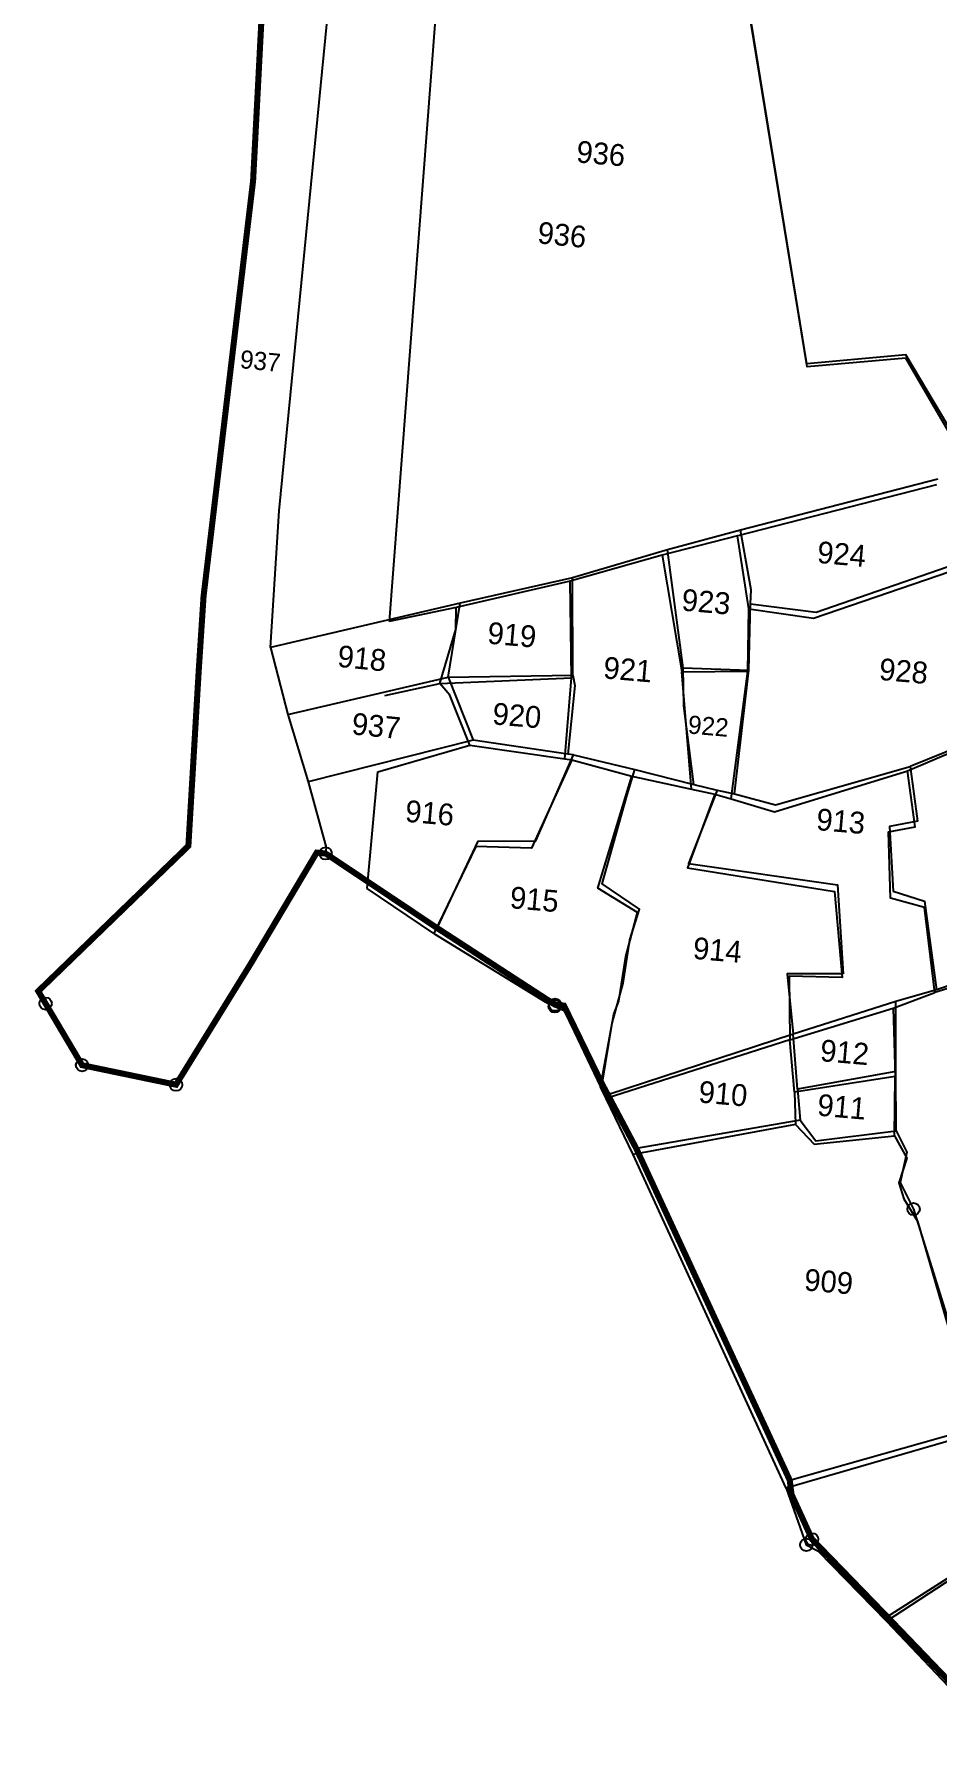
# Model space of a CAD drawing. Header units: metres. Extents: x 260749 to 262740, y 2161314 to 2163084.
# Drawn here: x 261435.6 to 261619, y 2161404.5 to 2161754.8 of the extents above; entities that cross this region are included whole.
import ezdxf

# ---------------------------------------------------------------- set-up
doc = ezdxf.new("R2010")
doc.units = ezdxf.units.M
for name, color, linetype in [('OFF', 1, 'Continuous'), ('POLY_PARCEL', 6, 'Continuous'), ('SYM_STONE', 1, 'Continuous'), ('TEXT_PARCEL', 7, 'Continuous'), ('V_BOUND_LINE', 7, 'Continuous')]:
    doc.layers.add(name, color=color, linetype=linetype)
doc.styles.add('TEXT_MAP', font='', dxfattribs={"height": 1.8})
doc.styles.get('TEXT_MAP').set_extended_font_data('Kruti Dev 050')

# ---------------------------------------------------------------- blocks, each defined once
blk = doc.blocks.new('STONE')
at = {"layer": 'SYM_STONE'}
blk.add_circle((0, 0), 0.511, dxfattribs=at)

msp = doc.modelspace()

# ---------------------------------------------------------------- linework, layer by layer
at = {"layer": 'OFF'}
for points in [[(261518.78, 2161779.98), (261507.73, 2161635.42)], [(261503.23, 2161581.12), (261505.43, 2161604.9)]]:
    msp.add_lwpolyline(points, dxfattribs=at)
at = {"layer": 'POLY_PARCEL'}
for points in [[(261483.62, 2161630.14), (261485.33, 2161657.94), (261497.72, 2161783.89), (261526.14, 2161779.75)], [(261627.06, 2161665.59), (261612.76, 2161689.6), (261592.68, 2161687.78), (261578.28, 2161776.2)], [(261626.87, 2161664.73), (261612.75, 2161688.92), (261592.73, 2161687.22), (261578.39, 2161774.74)], [(261619.04, 2161663.23), (261578.6, 2161652.87), (261578.57, 2161652.86)], [(261619.31, 2161664.39), (261579.15, 2161654.02)], [(261578.57, 2161652.86), (261563.25, 2161648.9)], [(261579.15, 2161654.02), (261564.35, 2161650.02)], [(261580.88, 2161637.97), (261578.57, 2161652.86)], [(261581.19, 2161639.02), (261581.36, 2161641.89), (261579.15, 2161654.02)], [(261563.25, 2161648.9), (261544.52, 2161643.65)], [(261564.35, 2161650.02), (261545.02, 2161644.29)], [(261563.25, 2161648.9), (261567.22, 2161625.18)], [(261567.52, 2161626.01), (261564.35, 2161650.02), (261564.35, 2161650.02)], [(261580.88, 2161637.97), (261593.99, 2161636.12), (261624.32, 2161646.5)], [(261581.19, 2161639.02), (261594.56, 2161637.35), (261624.71, 2161647.75)], [(261544.52, 2161643.65), (261521.38, 2161638.24)], [(261545.02, 2161644.29), (261522.15, 2161639.15)], [(261544.82, 2161623.96), (261544.52, 2161643.65)], [(261545.06, 2161624.52), (261545.02, 2161644.29)], [(261522.15, 2161639.15), (261483.62, 2161630.14)], [(261519.74, 2161624.12), (261522.15, 2161639.15)], [(261580.89, 2161625.53), (261581.19, 2161639.02)], [(261521.38, 2161638.24), (261507.73, 2161635.42)], [(261518.06, 2161622.85), (261521.28, 2161633.83), (261521.38, 2161638.24)], [(261580.64, 2161625.31), (261580.88, 2161637.97)], [(261483.62, 2161630.14), (261487.15, 2161616.5)], [(261519.74, 2161624.12), (261545.06, 2161624.52)], [(261545.06, 2161624.52), (261545.5, 2161622.39), (261544.06, 2161608.48)], [(261567.22, 2161625.18), (261580.64, 2161625.31)], [(261569.23, 2161601.36), (261567.22, 2161625.18)], [(261567.52, 2161626.01), (261580.89, 2161625.53)], [(261569.66, 2161602.31), (261569.66, 2161602.31), (261567.67, 2161618.25), (261567.52, 2161626.01)], [(261577.26, 2161599.36), (261580.64, 2161625.31)], [(261577.94, 2161600.42), (261580.89, 2161625.53)], [(261487.15, 2161616.5), (261519.74, 2161624.12)], [(261506.86, 2161620.4), (261518.06, 2161622.85)], [(261518.06, 2161622.85), (261544.82, 2161623.96)], [(261524.14, 2161610.32), (261520.06, 2161620.43), (261518.06, 2161622.85)], [(261519.74, 2161624.12), (261519.74, 2161624.12), (261524.79, 2161611.31), (261524.79, 2161611.31)], [(261543.43, 2161607.53), (261544.82, 2161623.96)], [(261613.13, 2161605.08), (261656.48, 2161623.58)], [(261656.81, 2161623.73), (261644.62, 2161619.37), (261638.64, 2161616.04), (261613.66, 2161605.92)], [(261487.15, 2161616.5), (261491.24, 2161602.86)], [(261524.79, 2161611.31), (261491.24, 2161602.86)], [(261505.43, 2161604.9), (261524.14, 2161610.32)], [(261524.14, 2161610.32), (261543.43, 2161607.53)], [(261544.06, 2161608.48), (261524.79, 2161611.31)], [(261544.9, 2161607.31), (261544.9, 2161607.31), (261536.66, 2161589.36), (261525.35, 2161589.68), (261516.78, 2161572.02)], [(261517.47, 2161573.12), (261517.47, 2161573.12), (261525.84, 2161590.8), (261537.57, 2161590.82), (261545.21, 2161608.29)], [(261543.43, 2161607.53), (261544.9, 2161607.31)], [(261545.21, 2161608.29), (261544.06, 2161608.48)], [(261544.9, 2161607.31), (261557.08, 2161603.96)], [(261545.21, 2161608.29), (261557.7, 2161605.35)], [(261550.71, 2161540.81), (261553.41, 2161555.58), (261554.42, 2161558.23), (261555.86, 2161567.35), (261558.19, 2161576.25), (261550.15, 2161581.24), (261557.08, 2161603.96)], [(261551.02, 2161541.41), (261553.08, 2161553.79), (261555.29, 2161561.9), (261556.68, 2161570.72), (261558.65, 2161576.94), (261551.03, 2161582.11), (261556.09, 2161600.19), (261557.7, 2161605.35)], [(261557.08, 2161603.96), (261569.23, 2161601.36)], [(261557.7, 2161605.35), (261569.66, 2161602.31)], [(261577.26, 2161599.36), (261586.1, 2161596.74), (261612.68, 2161604.95), (261613.13, 2161605.08)], [(261577.94, 2161600.42), (261586.3, 2161598.17), (261613.66, 2161605.92), (261613.66, 2161605.92)], [(261618.71, 2161560.04), (261616.55, 2161577.28), (261609.68, 2161579.17), (261609.24, 2161592.7), (261614.67, 2161593.67), (261613.13, 2161605.08)], [(261613.66, 2161605.92), (261615.18, 2161594.81), (261609.44, 2161593.78), (261610.18, 2161580.61), (261616.57, 2161578.57), (261619.01, 2161560.53)], [(261491.24, 2161602.86), (261494.89, 2161589.49), (261494.81, 2161588.27)], [(261573.96, 2161600.3), (261568.37, 2161585.36), (261598.31, 2161580.57), (261599.82, 2161563.03), (261589.03, 2161563.31), (261589.22, 2161550.41)], [(261574.43, 2161601.15), (261568.59, 2161586.26), (261598.91, 2161581.89), (261600.06, 2161563.78)], [(261569.23, 2161601.36), (261573.96, 2161600.3)], [(261569.66, 2161602.31), (261574.43, 2161601.15)], [(261573.96, 2161600.3), (261577.26, 2161599.36)], [(261574.43, 2161601.15), (261577.94, 2161600.42)], [(261516.78, 2161572.02), (261503.23, 2161581.12)], [(261516.78, 2161572.02), (261539.42, 2161558.1), (261541.39, 2161557.2), (261543.3, 2161556.33), (261550.71, 2161540.81)], [(261600.06, 2161563.78), (261588.64, 2161563.78), (261589.86, 2161551.51)], [(261622.86, 2161561.31), (261618.71, 2161560.04)], [(261623.02, 2161561.91), (261619.01, 2161560.53)], [(261610.77, 2161558.17), (261589.86, 2161551.51)], [(261610.23, 2161556.86), (261618.71, 2161560.04)], [(261619.01, 2161560.53), (261610.77, 2161558.17)], [(261610.77, 2161543.96), (261610.77, 2161558.17)], [(261589.22, 2161550.41), (261610.23, 2161556.86)], [(261610.23, 2161556.86), (261610.59, 2161542.91)], [(261589.86, 2161551.51), (261552.19, 2161539.21)], [(261590.75, 2161540.38), (261589.86, 2161551.51)], [(261589.22, 2161550.41), (261551.83, 2161538.44)], [(261590.13, 2161539.73), (261589.22, 2161550.41)], [(261610.77, 2161543.96), (261590.75, 2161540.38)], [(261610.79, 2161531.92), (261610.77, 2161543.96)], [(261551.83, 2161538.44), (261550.71, 2161540.81)], [(261610.59, 2161542.91), (261590.13, 2161539.73)], [(261590.75, 2161540.38), (261591.27, 2161534.08)], [(261610.46, 2161530.91), (261610.59, 2161542.91)], [(261557.36, 2161527.08), (261551.83, 2161538.44)], [(261590.13, 2161539.73), (261590.33, 2161533.17)], [(261591.27, 2161534.08), (261591.27, 2161534.08), (261591.27, 2161534.08), (261557.98, 2161528.29)], [(261591.27, 2161534.08), (261591.27, 2161534.08), (261594.46, 2161529.86), (261610.79, 2161531.92)], [(261590.33, 2161533.17), (261557.36, 2161527.08)], [(261590.33, 2161533.17), (261594.16, 2161529.2), (261610.46, 2161530.91)], [(261610.46, 2161530.91), (261612.98, 2161526.36), (261611.37, 2161521.3), (261612.4, 2161518.08), (261615.14, 2161513.55), (261623.08, 2161486.25)], [(261610.79, 2161531.92), (261612.98, 2161527.59), (261612.98, 2161527.59), (261611.63, 2161521.39), (261614.36, 2161516), (261614.36, 2161516), (261623.34, 2161487.12)], [(261588.43, 2161459.25), (261557.36, 2161527.08)], [(261627.2, 2161470.54), (261588.43, 2161459.25)], [(261589.17, 2161460.89), (261627.49, 2161471.72)], [(261721.16, 2161463.22), (261716.92, 2161466.82), (261696.09, 2161460.73), (261653.05, 2161454.95), (261633.45, 2161448.66), (261609.01, 2161433.1)], [(261608.83, 2161432.24), (261632.72, 2161447.78), (261656.52, 2161454.61), (261695.69, 2161459.71), (261716.2, 2161466.29), (261720.85, 2161462.77)], [(261588.43, 2161459.25), (261592.55, 2161447.74), (261594.91, 2161446.49), (261608.83, 2161432.24)], [(261608.83, 2161432.24), (261635.13, 2161404.5)]]:
    msp.add_lwpolyline(points, dxfattribs=at)
at = {"layer": 'V_BOUND_LINE', "const_width": 1.23}
for points in [[(261468.15, 2161838.31), (261472.89, 2161813.98), (261482.19, 2161766.11), (261480.06, 2161725), (261469.99, 2161640.56), (261469, 2161625.36), (261466.9, 2161589.8), (261436.38, 2161560.28), (261437.87, 2161557.76), (261445.29, 2161545.24), (261464.39, 2161541.27), (261479.58, 2161565.86), (261493, 2161588.45), (261494.81, 2161588.27)], [(261494.81, 2161588.27), (261517.47, 2161573.12)], [(261517.47, 2161573.12), (261541.46, 2161557.53), (261543.27, 2161557.35), (261551.02, 2161541.41)], [(261551.02, 2161541.41), (261552.19, 2161539.21)], [(261552.19, 2161539.21), (261557.98, 2161528.29)], [(261557.98, 2161528.29), (261589.17, 2161460.89)], [(261589.17, 2161460.89), (261589.54, 2161458), (261593.7, 2161448.89), (261609.01, 2161433.1)], [(261609.01, 2161433.1), (261635.44, 2161405.58)]]:
    msp.add_lwpolyline(points, dxfattribs=at)

# ---------------------------------------------------------------- block references
at = {"layer": 'SYM_STONE'}
for p, xscale, yscale, zscale, rotation in [((261494.81, 2161588.27), 2.456160940353191, 2.456160940353191, 2.456160940353191, 354.3331504470056), ((261437.87, 2161557.76), 2.456160940353191, 2.456160940353191, 2.456160940353191, 354.3331504470056), ((261541.39, 2161557.2), 2.46112052136841, 2.46112052136841, 2.46112052136841, 355.0757096183369), ((261541.46, 2161557.53), 2.456160940353191, 2.456160940353191, 2.456160940353191, 354.3331504470056), ((261445.29, 2161545.24), 2.456160940353191, 2.456160940353191, 2.456160940353191, 354.3331504470056), ((261464.39, 2161541.27), 2.456160940353191, 2.456160940353191, 2.456160940353191, 354.3331504470056), ((261614.36, 2161516), 2.456160940353191, 2.456160940353191, 2.456160940353191, 354.3331504470056), ((261593.7, 2161448.89), 2.456160940353191, 2.456160940353191, 2.456160940353191, 354.3331504470056), ((261592.55, 2161447.74), 2.46112052136841, 2.46112052136841, 2.46112052136841, 355.0757096183369)]:
    msp.add_blockref('STONE', p, dxfattribs=dict(at, xscale=xscale, yscale=yscale, zscale=zscale, rotation=rotation))

# ---------------------------------------------------------------- texts
at = {"layer": 'TEXT_PARCEL', "style": 'TEXT_MAP'}
for s, height, rotation, p in [('936', 4.43, 355.0757, (261545.67, 2161728.77)), ('936', 4.421, 354.3332, (261537.76, 2161712.32)), ('937', 3.684, 354.3332, (261477.27, 2161686.95)), ('924', 4.43, 355.0757, (261594.63, 2161647.35)), ('923', 4.43, 355.0757, (261567.07, 2161637.66)), ('919', 4.43, 355.0757, (261527.59, 2161630.94)), ('918', 4.421, 354.3332, (261497.08, 2161626.23)), ('921', 4.43, 355.0757, (261551.15, 2161623.88)), ('928', 4.43, 355.0757, (261607.22, 2161623.57)), ('920', 4.43, 355.0757, (261528.6, 2161614.54)), ('937', 4.421, 354.3332, (261499.97, 2161612.5)), ('922', 3.692, 355.0757, (261568.36, 2161612.68)), ('916', 4.43, 355.0757, (261510.86, 2161594.73)), ('913', 4.43, 355.0757, (261594.45, 2161593.05)), ('915', 4.43, 355.0757, (261532.15, 2161577.17)), ('914', 4.43, 355.0757, (261569.37, 2161566.87)), ('912', 4.43, 355.0757, (261595.23, 2161546.08)), ('910', 4.43, 355.0757, (261570.51, 2161537.67)), ('911', 4.43, 355.0757, (261594.66, 2161535)), ('909', 4.43, 355.0757, (261591.99, 2161499.47))]:
    msp.add_text(s, height=height, rotation=rotation, dxfattribs=at).set_placement(p)

doc.saveas('drawing.dxf')
